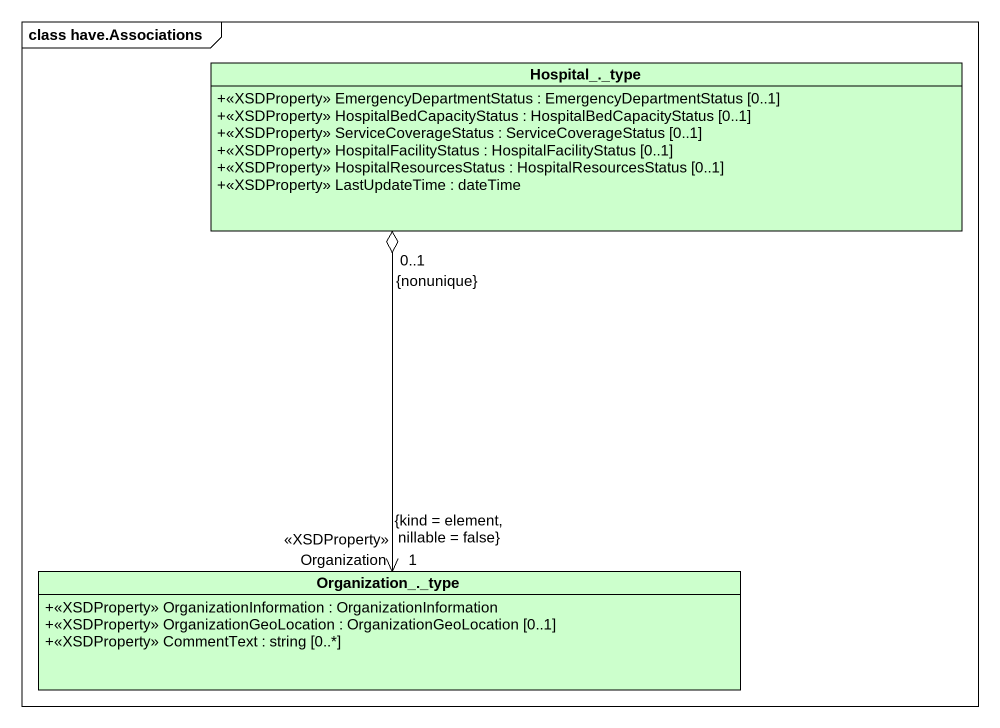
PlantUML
@startuml
mainframe class have.Associations
hide circle
hide empty members
skinparam classAttributeIconSize 0
class "Hospital_._type" as Hospital_type #CCFFCC {
  +<<XSDProperty>> EmergencyDepartmentStatus : EmergencyDepartmentStatus [0..1]
  +<<XSDProperty>> HospitalBedCapacityStatus : HospitalBedCapacityStatus [0..1]
  +<<XSDProperty>> ServiceCoverageStatus : ServiceCoverageStatus [0..1]
  +<<XSDProperty>> HospitalFacilityStatus : HospitalFacilityStatus [0..1]
  +<<XSDProperty>> HospitalResourcesStatus : HospitalResourcesStatus [0..1]
  +<<XSDProperty>> LastUpdateTime : dateTime
}
class "Organization_._type" as Organization_type #CCFFCC {
  +<<XSDProperty>> OrganizationInformation : OrganizationInformation
  +<<XSDProperty>> OrganizationGeoLocation : OrganizationGeoLocation [0..1]
  +<<XSDProperty>> CommentText : string [0..*]
}
Hospital_type "0..1\n{nonunique}" o--> "Organization\n<<XSDProperty>>\n1\n{kind = element, nillable = false}" Organization_type
@enduml
